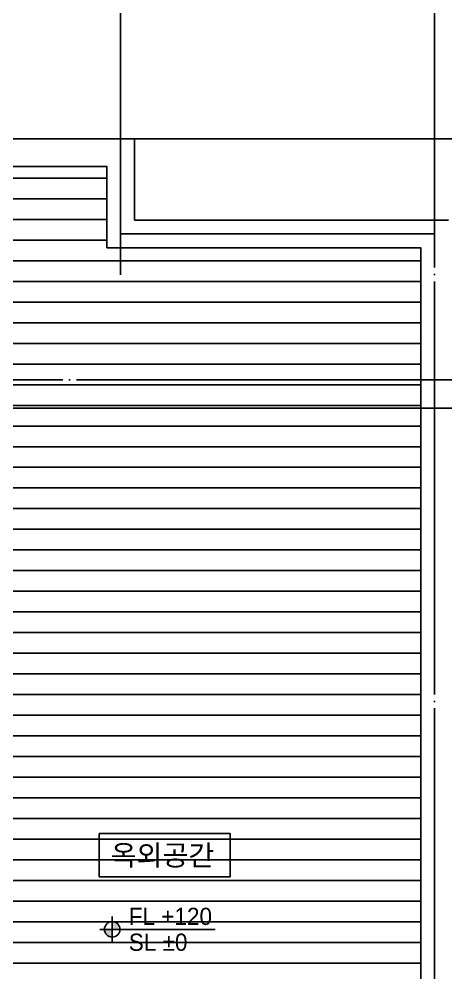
# Model space of a CAD drawing. Header units: millimetres. Extents: x -24416 to 92204, y -190080 to 23760.
# Drawn here: x 81682 to 84781, y -148034 to -141108 of the extents above; entities that cross this region are included whole.
import ezdxf
from ezdxf.enums import TextEntityAlignment as Align
from ezdxf.xclip import XClip

# ---------------------------------------------------------------- set-up
doc = ezdxf.new("R2010")
doc.units = ezdxf.units.MM
doc.header["$LTSCALE"] = 50
doc.header["$XCLIPFRAME"] = 0
doc.linetypes.add('AUDIT_D_220706163347-0', pattern=[0])
doc.linetypes.add('CEN', pattern=[62, 60, -1, 0, -1])
for name, color, linetype in [('A-레벨', 7, 'AUDIT_D_220706163347-0'), ('A-창호부호', 4, 'Continuous'), ('CEN_CON', 1, 'CEN'), ('CEN_WALL', 12, 'CEN'), ('ELE3_CON', 7, 'Continuous'), ('HAT', 5, 'Continuous'), ('실명', 3, 'AUDIT_D_220706163347-0'), ('실명박스', 7, 'AUDIT_D_220706163347-0')]:
    doc.layers.add(name, color=color, linetype=linetype)
doc.layers.add('MC', color=135, linetype='Continuous', plot=False)
doc.styles.add('HAUD01', font='Dotum.ttf')

# ---------------------------------------------------------------- blocks, each defined once
blk = doc.blocks.new('U-131A(확장)2', base_point=(284085.3, -82263.2))
at = {"layer": 'HAT', "ltscale": 100}
h = blk.add_hatch(dxfattribs=at)
h.set_pattern_fill('_USER', color=8, scale=150, pattern_type=0)
h.set_pattern_definition([(360, (299020.35, -82263.16), (0, 150), [])])
h.paths.add_polyline_path([(309905.3, -75218.2), (310440.3, -75218.2), (310440.3, -74033.2), (309905.3, -74033.2), (309905.3, -72128.2), (311475.3, -72128.2), (311475.3, -72718.2), (313755.3, -72718.2), (313755.3, -82063.2), (309905.3, -82063.2)])
at = {"layer": 'CEN_CON'}
for p, q in [((311575.3, -72916.4), (311575.3, -71628.2)), ((314255.3, -71928.2), (304365.3, -71928.2)), ((313855.3, -72618.2), (311575.3, -72618.2)), ((313855.3, -82163.2), (313855.3, -72618.2))]:
    blk.add_line(p, q, dxfattribs=at)
at = {"layer": 'CEN_WALL'}
blk.add_line((314255.3, -73678.2), (304995.3, -73678.2), dxfattribs=at)
at = {"layer": 'ELE3_CON'}
for p, q in [((311675.3, -71928.2), (309905.3, -71928.2)), ((311675.3, -72518.2), (311675.3, -71928.2)), ((311475.3, -72128.2), (309905.3, -72128.2)), ((311475.3, -72718.2), (311475.3, -72128.2)), ((313955.3, -72518.2), (311675.3, -72518.2)), ((313755.3, -72718.2), (311475.3, -72718.2)), ((313755.3, -82063.2), (313755.3, -72718.2))]:
    blk.add_line(p, q, dxfattribs=at)
at = {"layer": 'HAT', "color": 8, "ltscale": 100}
blk.add_lwpolyline([(309905.3, -75218.2), (310440.3, -75218.2), (310440.3, -74033.2), (309905.3, -74033.2), (309905.3, -72128.2), (311475.3, -72128.2), (311475.3, -72718.2), (313755.3, -72718.2), (313755.3, -82063.2), (309905.3, -82063.2)], close=True, dxfattribs=at)
at = {"layer": 'MC'}
blk.add_line((314255.3, -73883.2), (304995.3, -73883.2), dxfattribs=at)
blk = doc.blocks.new('A$Cb33ca4a3')
at = {"layer": 'A-레벨'}
h = blk.add_hatch(color=256, dxfattribs=at)
h.paths.add_polyline_path([(82358, -171534.4), (82358, -171478.1), (82301.7, -171478.1, 0.414214)])
h.paths.add_polyline_path([(82358, -171421.9), (82358, -171478.1), (82414.2, -171478.1, 0.414214)])
for p, q in [((82358, -171384.4), (82358, -171571.9)), ((83105.1, -171478.1), (82268, -171478.1))]:
    blk.add_line(p, q, dxfattribs=at)
blk.add_circle((82358, -171478.1), 56.2, dxfattribs=at)
at = {"layer": 'A-레벨', "color": 4, "style": 'HAUD01'}
for s, p in [('FL +120', (82478, -171446.2)), ('SL %%P0', (82478, -171633.9))]:
    blk.add_text(s, height=125, dxfattribs=at).set_placement(p)

msp = doc.modelspace()

# ---------------------------------------------------------------- linework, layer by layer
at = {"layer": 'CEN_CON'}
for p, q in [((82418.8, -141978.2), (82418.8, -138888.2)), ((84698.8, -142668.2), (84698.8, -138888.2))]:
    msp.add_line(p, q, dxfattribs=at)
at = {"layer": '실명박스'}
msp.add_lwpolyline([(82261.9, -147023.2), (82261.9, -147335.7), (83214.4, -147335.7), (83214.4, -147023.2)], close=True, dxfattribs=at)

# ---------------------------------------------------------------- block references
ref = msp.add_blockref('U-131A(확장)2', (54928.8, -152313.2))
XClip(ref).set_block_clipping_path([(282739.2818310418, -82563.1562753955), (314255.3468844853, -68838.1562753955)])
at = {"layer": 'A-창호부호'}
msp.add_blockref('A$Cb33ca4a3', (0, 23760), dxfattribs=at)

# ---------------------------------------------------------------- texts
at = {"layer": '실명', "style": 'HAUD01'}
msp.add_text('옥외공간', height=150, dxfattribs=at).set_placement((82723.4, -147178.4), align=Align.MIDDLE)

doc.saveas('drawing.dxf')
